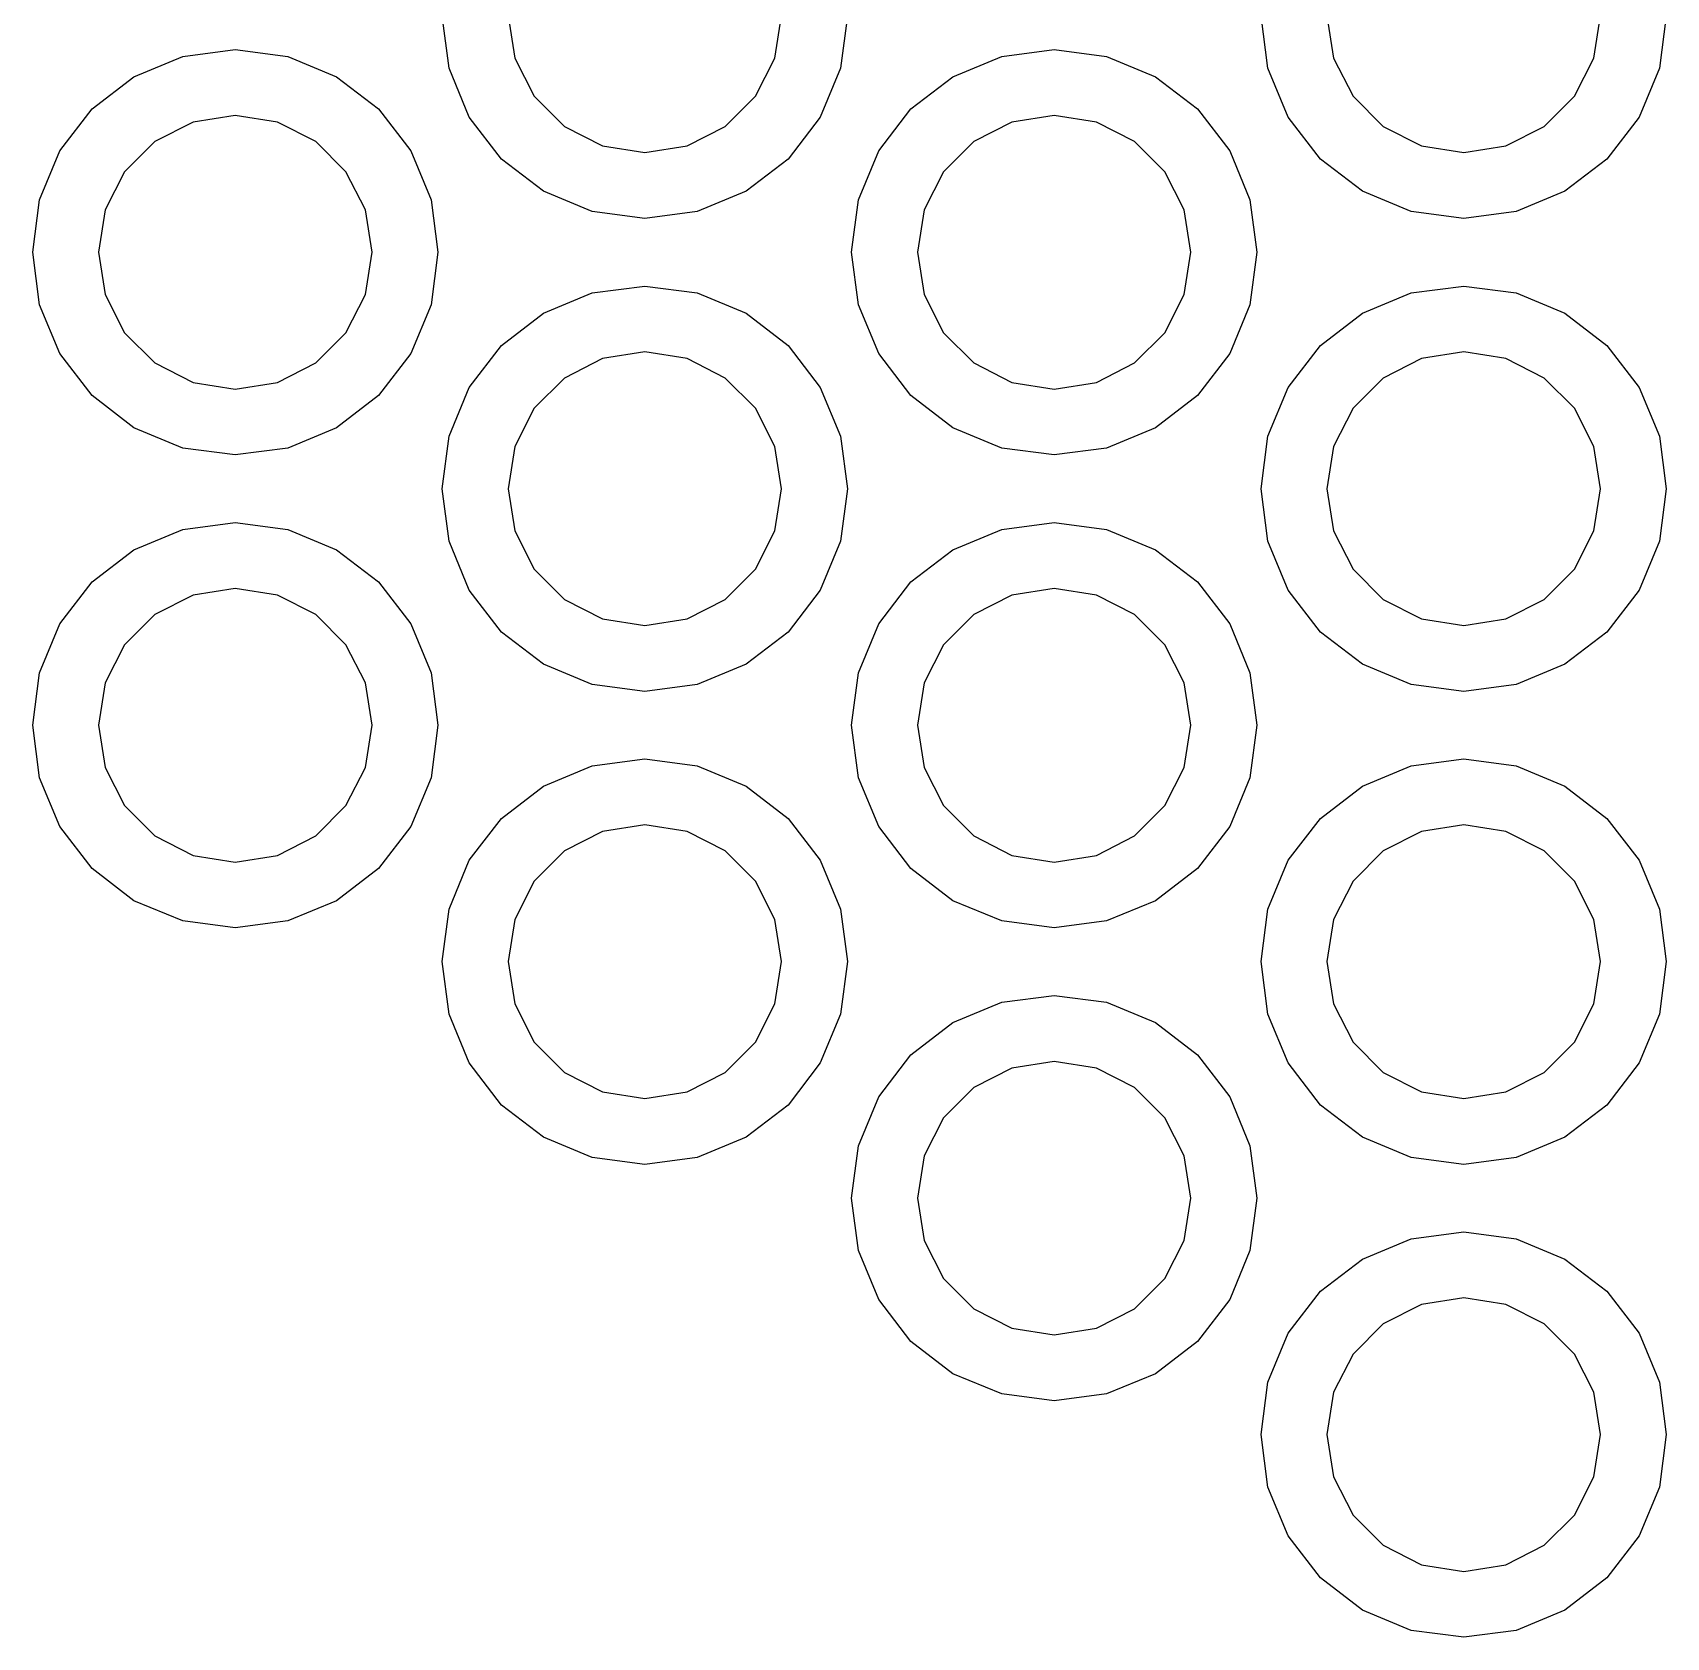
# Model space of a CAD drawing. Extents: x 0 to 6.5, y -7.51 to 0.
# Drawn here: x 2.3194 to 2.5099, y -5.9811 to -5.7941 of the extents above; entities that cross this region are included whole.
import ezdxf

# ---------------------------------------------------------------- set-up
doc = ezdxf.new("R2010")
doc.units = 0
doc.header["$MEASUREMENT"] = 0
doc.layers.add('BLACK', color=7, linetype='CONTINUOUS')

msp = doc.modelspace()

# ---------------------------------------------------------------- linework, layer by layer
at = {"layer": 'BLACK', "linetype": 'CONTINUOUS'}
for p, q in [((2.36798, -5.79826), (2.36717, -5.79215)), ((2.37485, -5.79215), (2.37563, -5.79707)), ((2.40596, -5.79707), (2.40674, -5.79215)), ((2.41442, -5.79215), (2.41361, -5.79826)), ((2.46344, -5.79826), (2.46264, -5.79215)), ((2.47032, -5.79215), (2.4711, -5.79707)), ((2.50143, -5.79707), (2.50221, -5.79215)), ((2.50988, -5.79215), (2.50908, -5.79826)), ((2.33125, -5.79925), (2.33695, -5.79689)), ((2.33695, -5.79689), (2.34306, -5.79608)), ((2.34306, -5.79608), (2.34917, -5.79689)), ((2.34917, -5.79689), (2.35487, -5.79925)), ((2.37563, -5.79707), (2.37789, -5.80152)), ((2.40369, -5.80152), (2.40596, -5.79707)), ((2.42672, -5.79925), (2.43241, -5.79689)), ((2.43241, -5.79689), (2.43853, -5.79608)), ((2.43853, -5.79608), (2.44464, -5.79689)), ((2.44464, -5.79689), (2.45034, -5.79925)), ((2.4711, -5.79707), (2.47336, -5.80152)), ((2.49916, -5.80152), (2.50143, -5.79707)), ((2.37034, -5.80396), (2.36798, -5.79826)), ((2.41361, -5.79826), (2.41125, -5.80396)), ((2.4658, -5.80396), (2.46344, -5.79826)), ((2.50908, -5.79826), (2.50672, -5.80396)), ((2.32636, -5.803), (2.33125, -5.79925)), ((2.35487, -5.79925), (2.35976, -5.803)), ((2.42182, -5.803), (2.42672, -5.79925)), ((2.45034, -5.79925), (2.45523, -5.803)), ((2.37789, -5.80152), (2.38142, -5.80505)), ((2.40017, -5.80505), (2.40369, -5.80152)), ((2.47336, -5.80152), (2.47689, -5.80505)), ((2.49563, -5.80505), (2.49916, -5.80152)), ((2.3226, -5.80789), (2.32636, -5.803)), ((2.33813, -5.80454), (2.33369, -5.80681)), ((2.34306, -5.80376), (2.33813, -5.80454)), ((2.34799, -5.80454), (2.34306, -5.80376)), ((2.35243, -5.80681), (2.34799, -5.80454)), ((2.35976, -5.803), (2.36352, -5.80789)), ((2.37409, -5.80885), (2.37034, -5.80396)), ((2.41125, -5.80396), (2.4075, -5.80885)), ((2.41807, -5.80789), (2.42182, -5.803)), ((2.4336, -5.80454), (2.42916, -5.80681)), ((2.43853, -5.80376), (2.4336, -5.80454)), ((2.44345, -5.80454), (2.43853, -5.80376)), ((2.4479, -5.80681), (2.44345, -5.80454)), ((2.45523, -5.803), (2.45898, -5.80789)), ((2.46956, -5.80885), (2.4658, -5.80396)), ((2.50672, -5.80396), (2.50296, -5.80885)), ((2.38142, -5.80505), (2.38587, -5.80731)), ((2.39572, -5.80731), (2.40017, -5.80505)), ((2.47689, -5.80505), (2.48133, -5.80731)), ((2.49119, -5.80731), (2.49563, -5.80505)), ((2.32024, -5.81359), (2.3226, -5.80789)), ((2.33369, -5.80681), (2.33016, -5.81033)), ((2.35596, -5.81033), (2.35243, -5.80681)), ((2.36352, -5.80789), (2.36588, -5.81359)), ((2.38587, -5.80731), (2.39079, -5.80809)), ((2.39079, -5.80809), (2.39572, -5.80731)), ((2.41571, -5.81359), (2.41807, -5.80789)), ((2.42916, -5.80681), (2.42563, -5.81033)), ((2.45143, -5.81033), (2.4479, -5.80681)), ((2.45898, -5.80789), (2.46134, -5.81359)), ((2.48133, -5.80731), (2.48626, -5.80809)), ((2.48626, -5.80809), (2.49119, -5.80731)), ((2.33016, -5.81033), (2.3279, -5.81478)), ((2.35822, -5.81478), (2.35596, -5.81033)), ((2.37898, -5.8126), (2.37409, -5.80885)), ((2.4075, -5.80885), (2.4026, -5.8126)), ((2.42563, -5.81033), (2.42336, -5.81478)), ((2.45369, -5.81478), (2.45143, -5.81033)), ((2.47445, -5.8126), (2.46956, -5.80885)), ((2.50296, -5.80885), (2.49807, -5.8126)), ((2.31944, -5.81971), (2.32024, -5.81359)), ((2.36588, -5.81359), (2.36668, -5.81971)), ((2.38468, -5.81496), (2.37898, -5.8126)), ((2.4026, -5.8126), (2.39691, -5.81496)), ((2.41491, -5.81971), (2.41571, -5.81359)), ((2.46134, -5.81359), (2.46215, -5.81971)), ((2.48015, -5.81496), (2.47445, -5.8126)), ((2.49807, -5.8126), (2.49237, -5.81496)), ((2.3279, -5.81478), (2.32712, -5.81971)), ((2.359, -5.81971), (2.35822, -5.81478)), ((2.39079, -5.81577), (2.38468, -5.81496)), ((2.39691, -5.81496), (2.39079, -5.81577)), ((2.42336, -5.81478), (2.42258, -5.81971)), ((2.45447, -5.81971), (2.45369, -5.81478)), ((2.48626, -5.81577), (2.48015, -5.81496)), ((2.49237, -5.81496), (2.48626, -5.81577)), ((2.32024, -5.82582), (2.31944, -5.81971)), ((2.32712, -5.81971), (2.3279, -5.82463)), ((2.35822, -5.82463), (2.359, -5.81971)), ((2.36668, -5.81971), (2.36588, -5.82582)), ((2.41571, -5.82582), (2.41491, -5.81971)), ((2.42258, -5.81971), (2.42336, -5.82463)), ((2.45369, -5.82463), (2.45447, -5.81971)), ((2.46215, -5.81971), (2.46134, -5.82582)), ((2.38468, -5.82445), (2.39079, -5.82364)), ((2.39079, -5.82364), (2.39691, -5.82445)), ((2.48015, -5.82445), (2.48626, -5.82364)), ((2.48626, -5.82364), (2.49237, -5.82445)), ((2.3279, -5.82463), (2.33016, -5.82908)), ((2.35596, -5.82908), (2.35822, -5.82463)), ((2.37898, -5.82681), (2.38468, -5.82445)), ((2.39691, -5.82445), (2.4026, -5.82681)), ((2.42336, -5.82463), (2.42563, -5.82908)), ((2.45143, -5.82908), (2.45369, -5.82463)), ((2.47445, -5.82681), (2.48015, -5.82445)), ((2.49237, -5.82445), (2.49807, -5.82681)), ((2.3226, -5.83152), (2.32024, -5.82582)), ((2.36588, -5.82582), (2.36352, -5.83152)), ((2.37409, -5.83056), (2.37898, -5.82681)), ((2.4026, -5.82681), (2.4075, -5.83056)), ((2.41807, -5.83152), (2.41571, -5.82582)), ((2.46134, -5.82582), (2.45898, -5.83152)), ((2.46956, -5.83056), (2.47445, -5.82681)), ((2.49807, -5.82681), (2.50296, -5.83056)), ((2.33016, -5.82908), (2.33369, -5.83261)), ((2.35243, -5.83261), (2.35596, -5.82908)), ((2.42563, -5.82908), (2.42916, -5.83261)), ((2.4479, -5.83261), (2.45143, -5.82908)), ((2.37034, -5.83545), (2.37409, -5.83056)), ((2.39079, -5.83132), (2.38587, -5.8321)), ((2.39572, -5.8321), (2.39079, -5.83132)), ((2.4075, -5.83056), (2.41125, -5.83545)), ((2.4658, -5.83545), (2.46956, -5.83056)), ((2.48626, -5.83132), (2.48133, -5.8321)), ((2.49119, -5.8321), (2.48626, -5.83132)), ((2.50296, -5.83056), (2.50672, -5.83545)), ((2.32636, -5.83641), (2.3226, -5.83152)), ((2.33369, -5.83261), (2.33813, -5.83487)), ((2.34799, -5.83487), (2.35243, -5.83261)), ((2.36352, -5.83152), (2.35976, -5.83641)), ((2.38587, -5.8321), (2.38142, -5.83437)), ((2.40017, -5.83437), (2.39572, -5.8321)), ((2.42182, -5.83641), (2.41807, -5.83152)), ((2.42916, -5.83261), (2.4336, -5.83487)), ((2.44345, -5.83487), (2.4479, -5.83261)), ((2.45898, -5.83152), (2.45523, -5.83641)), ((2.48133, -5.8321), (2.47689, -5.83437)), ((2.49563, -5.83437), (2.49119, -5.8321)), ((2.33813, -5.83487), (2.34306, -5.83565)), ((2.34306, -5.83565), (2.34799, -5.83487)), ((2.38142, -5.83437), (2.37789, -5.83789)), ((2.40369, -5.83789), (2.40017, -5.83437)), ((2.4336, -5.83487), (2.43853, -5.83565)), ((2.43853, -5.83565), (2.44345, -5.83487)), ((2.47689, -5.83437), (2.47336, -5.83789)), ((2.49916, -5.83789), (2.49563, -5.83437)), ((2.33125, -5.84016), (2.32636, -5.83641)), ((2.35976, -5.83641), (2.35487, -5.84016)), ((2.36798, -5.84115), (2.37034, -5.83545)), ((2.41125, -5.83545), (2.41361, -5.84115)), ((2.42672, -5.84016), (2.42182, -5.83641)), ((2.45523, -5.83641), (2.45034, -5.84016)), ((2.46344, -5.84115), (2.4658, -5.83545)), ((2.50672, -5.83545), (2.50908, -5.84115)), ((2.37789, -5.83789), (2.37563, -5.84234)), ((2.40596, -5.84234), (2.40369, -5.83789)), ((2.47336, -5.83789), (2.4711, -5.84234)), ((2.50143, -5.84234), (2.49916, -5.83789)), ((2.33695, -5.84252), (2.33125, -5.84016)), ((2.35487, -5.84016), (2.34917, -5.84252)), ((2.43241, -5.84252), (2.42672, -5.84016)), ((2.45034, -5.84016), (2.44464, -5.84252)), ((2.34306, -5.84333), (2.33695, -5.84252)), ((2.34917, -5.84252), (2.34306, -5.84333)), ((2.36717, -5.84726), (2.36798, -5.84115)), ((2.37563, -5.84234), (2.37485, -5.84726)), ((2.40674, -5.84726), (2.40596, -5.84234)), ((2.41361, -5.84115), (2.41442, -5.84726)), ((2.43853, -5.84333), (2.43241, -5.84252)), ((2.44464, -5.84252), (2.43853, -5.84333)), ((2.46264, -5.84726), (2.46344, -5.84115)), ((2.4711, -5.84234), (2.47032, -5.84726)), ((2.50221, -5.84726), (2.50143, -5.84234)), ((2.50908, -5.84115), (2.50988, -5.84726)), ((2.36798, -5.85338), (2.36717, -5.84726)), ((2.37485, -5.84726), (2.37563, -5.85219)), ((2.40596, -5.85219), (2.40674, -5.84726)), ((2.41442, -5.84726), (2.41361, -5.85338)), ((2.46344, -5.85338), (2.46264, -5.84726)), ((2.47032, -5.84726), (2.4711, -5.85219)), ((2.50143, -5.85219), (2.50221, -5.84726)), ((2.50988, -5.84726), (2.50908, -5.85338)), ((2.33125, -5.85437), (2.33695, -5.85201)), ((2.33695, -5.85201), (2.34306, -5.8512)), ((2.34306, -5.8512), (2.34917, -5.85201)), ((2.34917, -5.85201), (2.35487, -5.85437)), ((2.37563, -5.85219), (2.37789, -5.85664)), ((2.40369, -5.85664), (2.40596, -5.85219)), ((2.42672, -5.85437), (2.43241, -5.85201)), ((2.43241, -5.85201), (2.43853, -5.8512)), ((2.43853, -5.8512), (2.44464, -5.85201)), ((2.44464, -5.85201), (2.45034, -5.85437)), ((2.4711, -5.85219), (2.47336, -5.85664)), ((2.49916, -5.85664), (2.50143, -5.85219)), ((2.37034, -5.85908), (2.36798, -5.85338)), ((2.41361, -5.85338), (2.41125, -5.85908)), ((2.4658, -5.85908), (2.46344, -5.85338)), ((2.50908, -5.85338), (2.50672, -5.85908)), ((2.32636, -5.85812), (2.33125, -5.85437)), ((2.35487, -5.85437), (2.35976, -5.85812)), ((2.42182, -5.85812), (2.42672, -5.85437)), ((2.45034, -5.85437), (2.45523, -5.85812)), ((2.37789, -5.85664), (2.38142, -5.86016)), ((2.40017, -5.86016), (2.40369, -5.85664)), ((2.47336, -5.85664), (2.47689, -5.86016)), ((2.49563, -5.86016), (2.49916, -5.85664)), ((2.3226, -5.86301), (2.32636, -5.85812)), ((2.33813, -5.85966), (2.33369, -5.86192)), ((2.34306, -5.85888), (2.33813, -5.85966)), ((2.34799, -5.85966), (2.34306, -5.85888)), ((2.35243, -5.86192), (2.34799, -5.85966)), ((2.35976, -5.85812), (2.36352, -5.86301)), ((2.37409, -5.86397), (2.37034, -5.85908)), ((2.41125, -5.85908), (2.4075, -5.86397)), ((2.41807, -5.86301), (2.42182, -5.85812)), ((2.4336, -5.85966), (2.42916, -5.86192)), ((2.43853, -5.85888), (2.4336, -5.85966)), ((2.44345, -5.85966), (2.43853, -5.85888)), ((2.4479, -5.86192), (2.44345, -5.85966)), ((2.45523, -5.85812), (2.45898, -5.86301)), ((2.46956, -5.86397), (2.4658, -5.85908)), ((2.50672, -5.85908), (2.50296, -5.86397)), ((2.38142, -5.86016), (2.38587, -5.86243)), ((2.39572, -5.86243), (2.40017, -5.86016)), ((2.47689, -5.86016), (2.48133, -5.86243)), ((2.49119, -5.86243), (2.49563, -5.86016)), ((2.32024, -5.86871), (2.3226, -5.86301)), ((2.33369, -5.86192), (2.33016, -5.86545)), ((2.35596, -5.86545), (2.35243, -5.86192)), ((2.36352, -5.86301), (2.36588, -5.86871)), ((2.38587, -5.86243), (2.39079, -5.86321)), ((2.39079, -5.86321), (2.39572, -5.86243)), ((2.41571, -5.86871), (2.41807, -5.86301)), ((2.42916, -5.86192), (2.42563, -5.86545)), ((2.45143, -5.86545), (2.4479, -5.86192)), ((2.45898, -5.86301), (2.46134, -5.86871)), ((2.48133, -5.86243), (2.48626, -5.86321)), ((2.48626, -5.86321), (2.49119, -5.86243)), ((2.33016, -5.86545), (2.3279, -5.8699)), ((2.35822, -5.8699), (2.35596, -5.86545)), ((2.37898, -5.86772), (2.37409, -5.86397)), ((2.4075, -5.86397), (2.4026, -5.86772)), ((2.42563, -5.86545), (2.42336, -5.8699)), ((2.45369, -5.8699), (2.45143, -5.86545)), ((2.47445, -5.86772), (2.46956, -5.86397)), ((2.50296, -5.86397), (2.49807, -5.86772)), ((2.31944, -5.87482), (2.32024, -5.86871)), ((2.36588, -5.86871), (2.36668, -5.87482)), ((2.38468, -5.87008), (2.37898, -5.86772)), ((2.4026, -5.86772), (2.39691, -5.87008)), ((2.41491, -5.87482), (2.41571, -5.86871)), ((2.46134, -5.86871), (2.46215, -5.87482)), ((2.48015, -5.87008), (2.47445, -5.86772)), ((2.49807, -5.86772), (2.49237, -5.87008)), ((2.3279, -5.8699), (2.32712, -5.87482)), ((2.359, -5.87482), (2.35822, -5.8699)), ((2.39079, -5.87089), (2.38468, -5.87008)), ((2.39691, -5.87008), (2.39079, -5.87089)), ((2.42336, -5.8699), (2.42258, -5.87482)), ((2.45447, -5.87482), (2.45369, -5.8699)), ((2.48626, -5.87089), (2.48015, -5.87008)), ((2.49237, -5.87008), (2.48626, -5.87089)), ((2.32024, -5.88094), (2.31944, -5.87482)), ((2.32712, -5.87482), (2.3279, -5.87975)), ((2.35822, -5.87975), (2.359, -5.87482)), ((2.36668, -5.87482), (2.36588, -5.88094)), ((2.41571, -5.88094), (2.41491, -5.87482)), ((2.42258, -5.87482), (2.42336, -5.87975)), ((2.45369, -5.87975), (2.45447, -5.87482)), ((2.46215, -5.87482), (2.46134, -5.88094)), ((2.38468, -5.87957), (2.39079, -5.87876)), ((2.39079, -5.87876), (2.39691, -5.87957)), ((2.48015, -5.87957), (2.48626, -5.87876)), ((2.48626, -5.87876), (2.49237, -5.87957)), ((2.3226, -5.88664), (2.32024, -5.88094)), ((2.3279, -5.87975), (2.33016, -5.8842)), ((2.35596, -5.8842), (2.35822, -5.87975)), ((2.36588, -5.88094), (2.36352, -5.88664)), ((2.37898, -5.88193), (2.38468, -5.87957)), ((2.39691, -5.87957), (2.4026, -5.88193)), ((2.41807, -5.88664), (2.41571, -5.88094)), ((2.42336, -5.87975), (2.42563, -5.8842)), ((2.45143, -5.8842), (2.45369, -5.87975)), ((2.46134, -5.88094), (2.45898, -5.88664)), ((2.47445, -5.88193), (2.48015, -5.87957)), ((2.49237, -5.87957), (2.49807, -5.88193)), ((2.37409, -5.88568), (2.37898, -5.88193)), ((2.4026, -5.88193), (2.4075, -5.88568)), ((2.46956, -5.88568), (2.47445, -5.88193)), ((2.49807, -5.88193), (2.50296, -5.88568)), ((2.33016, -5.8842), (2.33369, -5.88772)), ((2.35243, -5.88772), (2.35596, -5.8842)), ((2.42563, -5.8842), (2.42916, -5.88772)), ((2.4479, -5.88772), (2.45143, -5.8842)), ((2.32636, -5.89153), (2.3226, -5.88664)), ((2.36352, -5.88664), (2.35976, -5.89153)), ((2.37034, -5.89057), (2.37409, -5.88568)), ((2.39079, -5.88644), (2.38587, -5.88722)), ((2.39572, -5.88722), (2.39079, -5.88644)), ((2.4075, -5.88568), (2.41125, -5.89057)), ((2.42182, -5.89153), (2.41807, -5.88664)), ((2.45898, -5.88664), (2.45523, -5.89153)), ((2.4658, -5.89057), (2.46956, -5.88568)), ((2.48626, -5.88644), (2.48133, -5.88722)), ((2.49119, -5.88722), (2.48626, -5.88644)), ((2.50296, -5.88568), (2.50672, -5.89057)), ((2.33369, -5.88772), (2.33813, -5.88999)), ((2.34799, -5.88999), (2.35243, -5.88772)), ((2.38587, -5.88722), (2.38142, -5.88948)), ((2.40017, -5.88948), (2.39572, -5.88722)), ((2.42916, -5.88772), (2.4336, -5.88999)), ((2.44345, -5.88999), (2.4479, -5.88772)), ((2.48133, -5.88722), (2.47689, -5.88948)), ((2.49563, -5.88948), (2.49119, -5.88722)), ((2.33813, -5.88999), (2.34306, -5.89077)), ((2.34306, -5.89077), (2.34799, -5.88999)), ((2.38142, -5.88948), (2.37789, -5.89301)), ((2.40369, -5.89301), (2.40017, -5.88948)), ((2.4336, -5.88999), (2.43853, -5.89077)), ((2.43853, -5.89077), (2.44345, -5.88999)), ((2.47689, -5.88948), (2.47336, -5.89301)), ((2.49916, -5.89301), (2.49563, -5.88948)), ((2.33125, -5.89528), (2.32636, -5.89153)), ((2.35976, -5.89153), (2.35487, -5.89528)), ((2.36798, -5.89627), (2.37034, -5.89057)), ((2.41125, -5.89057), (2.41361, -5.89627)), ((2.42672, -5.89528), (2.42182, -5.89153)), ((2.45523, -5.89153), (2.45034, -5.89528)), ((2.46344, -5.89627), (2.4658, -5.89057)), ((2.50672, -5.89057), (2.50908, -5.89627)), ((2.37789, -5.89301), (2.37563, -5.89746)), ((2.40596, -5.89746), (2.40369, -5.89301)), ((2.47336, -5.89301), (2.4711, -5.89746)), ((2.50143, -5.89746), (2.49916, -5.89301)), ((2.33695, -5.89764), (2.33125, -5.89528)), ((2.35487, -5.89528), (2.34917, -5.89764)), ((2.43241, -5.89764), (2.42672, -5.89528)), ((2.45034, -5.89528), (2.44464, -5.89764)), ((2.34306, -5.89845), (2.33695, -5.89764)), ((2.34917, -5.89764), (2.34306, -5.89845)), ((2.36717, -5.90238), (2.36798, -5.89627)), ((2.37563, -5.89746), (2.37485, -5.90238)), ((2.40674, -5.90238), (2.40596, -5.89746)), ((2.41361, -5.89627), (2.41442, -5.90238)), ((2.43853, -5.89845), (2.43241, -5.89764)), ((2.44464, -5.89764), (2.43853, -5.89845)), ((2.46264, -5.90238), (2.46344, -5.89627)), ((2.4711, -5.89746), (2.47032, -5.90238)), ((2.50221, -5.90238), (2.50143, -5.89746)), ((2.50908, -5.89627), (2.50988, -5.90238)), ((2.36798, -5.9085), (2.36717, -5.90238)), ((2.37485, -5.90238), (2.37563, -5.90731)), ((2.40596, -5.90731), (2.40674, -5.90238)), ((2.41442, -5.90238), (2.41361, -5.9085)), ((2.46344, -5.9085), (2.46264, -5.90238)), ((2.47032, -5.90238), (2.4711, -5.90731)), ((2.50143, -5.90731), (2.50221, -5.90238)), ((2.50988, -5.90238), (2.50908, -5.9085)), ((2.37563, -5.90731), (2.37789, -5.91175)), ((2.40369, -5.91175), (2.40596, -5.90731)), ((2.42672, -5.90948), (2.43241, -5.90712)), ((2.43241, -5.90712), (2.43853, -5.90632)), ((2.43853, -5.90632), (2.44464, -5.90712)), ((2.44464, -5.90712), (2.45034, -5.90948)), ((2.4711, -5.90731), (2.47336, -5.91175)), ((2.49916, -5.91175), (2.50143, -5.90731)), ((2.37034, -5.91419), (2.36798, -5.9085)), ((2.41361, -5.9085), (2.41125, -5.91419)), ((2.42182, -5.91324), (2.42672, -5.90948)), ((2.45034, -5.90948), (2.45523, -5.91324)), ((2.4658, -5.91419), (2.46344, -5.9085)), ((2.50908, -5.9085), (2.50672, -5.91419)), ((2.37789, -5.91175), (2.38142, -5.91528)), ((2.40017, -5.91528), (2.40369, -5.91175)), ((2.41807, -5.91813), (2.42182, -5.91324)), ((2.45523, -5.91324), (2.45898, -5.91813)), ((2.47336, -5.91175), (2.47689, -5.91528)), ((2.49563, -5.91528), (2.49916, -5.91175)), ((2.37409, -5.91909), (2.37034, -5.91419)), ((2.41125, -5.91419), (2.4075, -5.91909)), ((2.4336, -5.91478), (2.42916, -5.91704)), ((2.43853, -5.914), (2.4336, -5.91478)), ((2.44345, -5.91478), (2.43853, -5.914)), ((2.4479, -5.91704), (2.44345, -5.91478)), ((2.46956, -5.91909), (2.4658, -5.91419)), ((2.50672, -5.91419), (2.50296, -5.91909)), ((2.38142, -5.91528), (2.38587, -5.91755)), ((2.39572, -5.91755), (2.40017, -5.91528)), ((2.42916, -5.91704), (2.42563, -5.92057)), ((2.45143, -5.92057), (2.4479, -5.91704)), ((2.47689, -5.91528), (2.48133, -5.91755)), ((2.49119, -5.91755), (2.49563, -5.91528)), ((2.38587, -5.91755), (2.39079, -5.91833)), ((2.39079, -5.91833), (2.39572, -5.91755)), ((2.41571, -5.92383), (2.41807, -5.91813)), ((2.45898, -5.91813), (2.46134, -5.92383)), ((2.48133, -5.91755), (2.48626, -5.91833)), ((2.48626, -5.91833), (2.49119, -5.91755)), ((2.37898, -5.92284), (2.37409, -5.91909)), ((2.4075, -5.91909), (2.4026, -5.92284)), ((2.42563, -5.92057), (2.42336, -5.92502)), ((2.45369, -5.92502), (2.45143, -5.92057)), ((2.47445, -5.92284), (2.46956, -5.91909)), ((2.50296, -5.91909), (2.49807, -5.92284)), ((2.38468, -5.9252), (2.37898, -5.92284)), ((2.4026, -5.92284), (2.39691, -5.9252)), ((2.48015, -5.9252), (2.47445, -5.92284)), ((2.49807, -5.92284), (2.49237, -5.9252)), ((2.41491, -5.92994), (2.41571, -5.92383)), ((2.46134, -5.92383), (2.46215, -5.92994)), ((2.39079, -5.92601), (2.38468, -5.9252)), ((2.39691, -5.9252), (2.39079, -5.92601)), ((2.42336, -5.92502), (2.42258, -5.92994)), ((2.45447, -5.92994), (2.45369, -5.92502)), ((2.48626, -5.92601), (2.48015, -5.9252)), ((2.49237, -5.9252), (2.48626, -5.92601)), ((2.41571, -5.93606), (2.41491, -5.92994)), ((2.42258, -5.92994), (2.42336, -5.93487)), ((2.45369, -5.93487), (2.45447, -5.92994)), ((2.46215, -5.92994), (2.46134, -5.93606)), ((2.48015, -5.93468), (2.48626, -5.93388)), ((2.48626, -5.93388), (2.49237, -5.93468)), ((2.41807, -5.94175), (2.41571, -5.93606)), ((2.42336, -5.93487), (2.42563, -5.93931)), ((2.45143, -5.93931), (2.45369, -5.93487)), ((2.46134, -5.93606), (2.45898, -5.94175)), ((2.47445, -5.93704), (2.48015, -5.93468)), ((2.49237, -5.93468), (2.49807, -5.93704)), ((2.46956, -5.9408), (2.47445, -5.93704)), ((2.49807, -5.93704), (2.50296, -5.9408)), ((2.42563, -5.93931), (2.42916, -5.94284)), ((2.4479, -5.94284), (2.45143, -5.93931)), ((2.42182, -5.94665), (2.41807, -5.94175)), ((2.45898, -5.94175), (2.45523, -5.94665)), ((2.4658, -5.94569), (2.46956, -5.9408)), ((2.48626, -5.94156), (2.48133, -5.94234)), ((2.49119, -5.94234), (2.48626, -5.94156)), ((2.50296, -5.9408), (2.50672, -5.94569)), ((2.42916, -5.94284), (2.4336, -5.94511)), ((2.44345, -5.94511), (2.4479, -5.94284)), ((2.48133, -5.94234), (2.47689, -5.9446)), ((2.49563, -5.9446), (2.49119, -5.94234)), ((2.4336, -5.94511), (2.43853, -5.94589)), ((2.43853, -5.94589), (2.44345, -5.94511)), ((2.46344, -5.95139), (2.4658, -5.94569)), ((2.47689, -5.9446), (2.47336, -5.94813)), ((2.49916, -5.94813), (2.49563, -5.9446)), ((2.50672, -5.94569), (2.50908, -5.95139)), ((2.42672, -5.9504), (2.42182, -5.94665)), ((2.45523, -5.94665), (2.45034, -5.9504)), ((2.47336, -5.94813), (2.4711, -5.95257)), ((2.50143, -5.95257), (2.49916, -5.94813)), ((2.43241, -5.95276), (2.42672, -5.9504)), ((2.45034, -5.9504), (2.44464, -5.95276)), ((2.46264, -5.9575), (2.46344, -5.95139)), ((2.50908, -5.95139), (2.50988, -5.9575)), ((2.43853, -5.95356), (2.43241, -5.95276)), ((2.44464, -5.95276), (2.43853, -5.95356)), ((2.4711, -5.95257), (2.47032, -5.9575)), ((2.50221, -5.9575), (2.50143, -5.95257)), ((2.46344, -5.96361), (2.46264, -5.9575)), ((2.47032, -5.9575), (2.4711, -5.96243)), ((2.50143, -5.96243), (2.50221, -5.9575)), ((2.50988, -5.9575), (2.50908, -5.96361)), ((2.4711, -5.96243), (2.47336, -5.96687)), ((2.49916, -5.96687), (2.50143, -5.96243)), ((2.4658, -5.96931), (2.46344, -5.96361)), ((2.50908, -5.96361), (2.50672, -5.96931)), ((2.47336, -5.96687), (2.47689, -5.9704)), ((2.49563, -5.9704), (2.49916, -5.96687)), ((2.46956, -5.9742), (2.4658, -5.96931)), ((2.47689, -5.9704), (2.48133, -5.97267)), ((2.49119, -5.97267), (2.49563, -5.9704)), ((2.50672, -5.96931), (2.50296, -5.9742)), ((2.47445, -5.97796), (2.46956, -5.9742)), ((2.48133, -5.97267), (2.48626, -5.97345)), ((2.48626, -5.97345), (2.49119, -5.97267)), ((2.50296, -5.9742), (2.49807, -5.97796)), ((2.48015, -5.98032), (2.47445, -5.97796)), ((2.49807, -5.97796), (2.49237, -5.98032)), ((2.48626, -5.98112), (2.48015, -5.98032)), ((2.49237, -5.98032), (2.48626, -5.98112))]:
    msp.add_line(p, q, dxfattribs=at)

doc.saveas('drawing.dxf')
